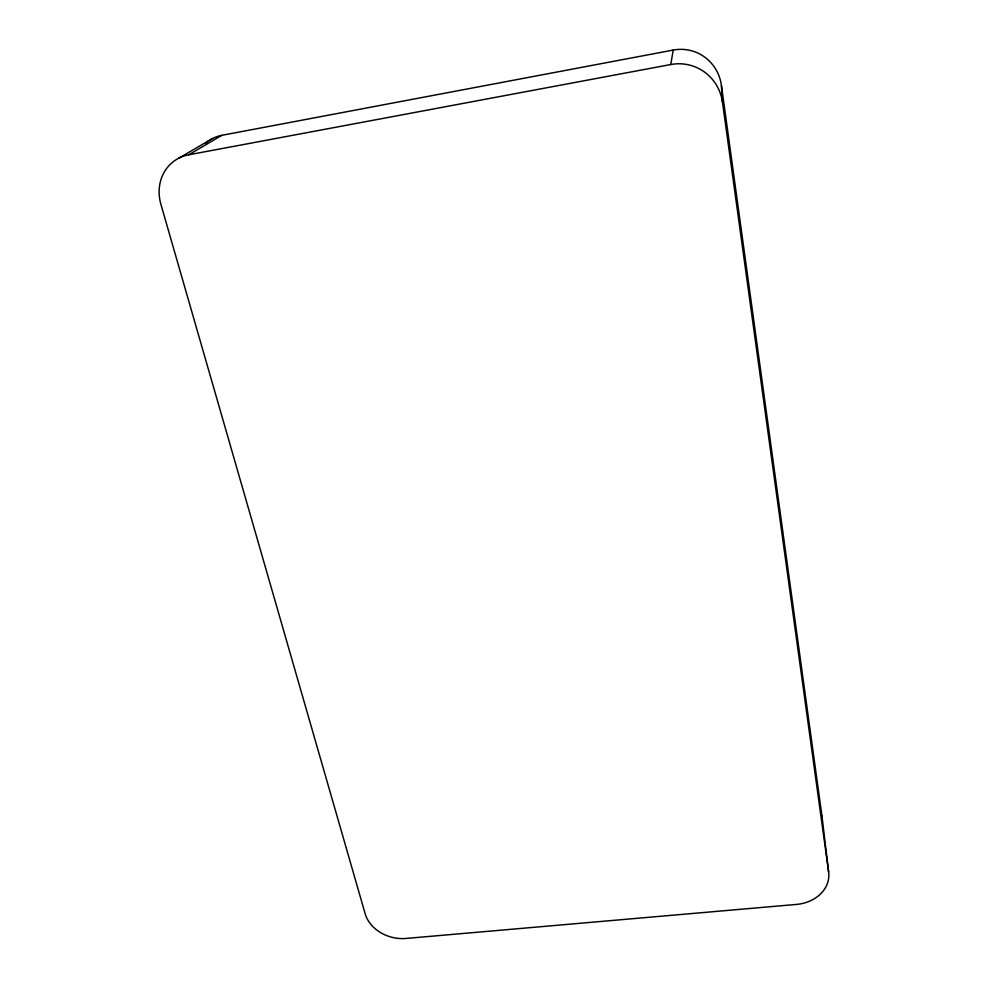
<?xml version="1.0" encoding="UTF-8"?>
<svg xmlns="http://www.w3.org/2000/svg" width="988" height="988" viewBox="0 0 988 988"><rect width="100%" height="100%" fill="white"/><g stroke="black" fill="none" stroke-linecap="round" stroke-linejoin="round"><path stroke-width="1.48" d="M221.843 135.319L188.72 154.795A44.386 39.458 51.8 0 0 160.921 204.393L365.202 913.875A34.518 27.405 15.7 0 0 405.87 938.464L796.427 904.428A36.68 29.665 1.2 0 0 828.623 871.898L722.5 102.369A46.424 44.868 -66.1 0 0 670.778 64.529L673.199 50.067L221.843 135.319A41.558 37.285 53.7 0 0 205.405 143.421M178.754 158.204L212.469 138.542M188.72 154.795L670.778 64.529M673.199 50.067A43.521 41.879 -67.7 0 1 721.425 85.437L821.942 815.965L828.623 871.898M721.425 85.437L722.5 102.369M821.942 815.965A34.666 28.566 0.7 0 1 822.164 819.707"/></g></svg>
